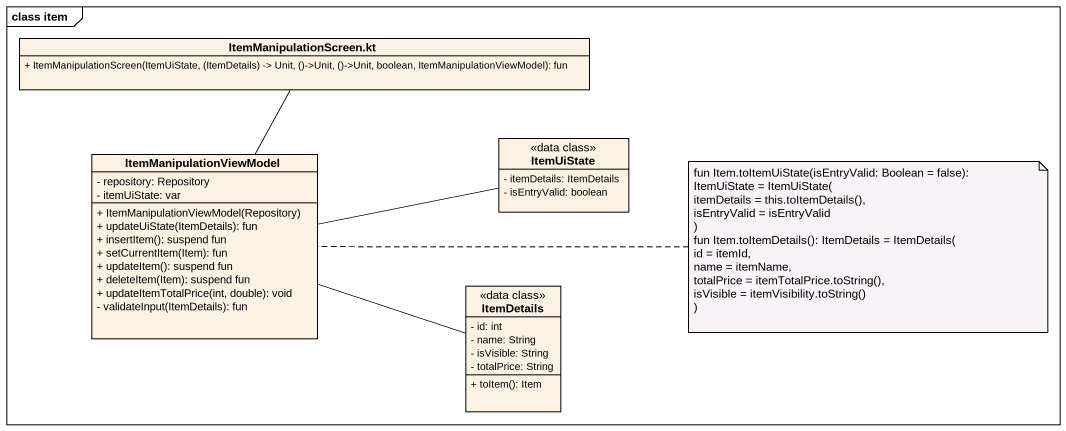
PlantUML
@startuml
mainframe class item
hide circle
hide empty members
skinparam classAttributeIconSize 0
class "ItemManipulationScreen.kt" as ItemManipulationScreen_kt {
  + ItemManipulationScreen(ItemUiState, (ItemDetails) -> Unit, ()->Unit, ()->Unit, boolean, ItemManipulationViewModel): fun
}
class ItemManipulationViewModel {
  - repository: Repository
  - itemUiState: var
  + ItemManipulationViewModel(Repository)
  + updateUiState(ItemDetails): fun
  + insertItem(): suspend fun
  + setCurrentItem(Item): fun
  + updateItem(): suspend fun
  + deleteItem(Item): suspend fun
  + updateItemTotalPrice(int, double): void
  - validateInput(ItemDetails): fun
}
class ItemUiState <<data class>> {
  - itemDetails: ItemDetails
  - isEntryValid: boolean
}
class ItemDetails <<data class>> {
  - id: int
  - name: String
  - isVisible: String
  - totalPrice: String
  + toItem(): Item
}
ItemManipulationViewModel -up- ItemManipulationScreen_kt
ItemUiState -left- ItemManipulationViewModel
ItemDetails -left- ItemManipulationViewModel
note right of ItemManipulationViewModel
  fun Item.toItemUiState(isEntryValid: Boolean = false): ItemUiState = ItemUiState(
  itemDetails = this.toItemDetails(),
  isEntryValid = isEntryValid
  )
  fun Item.toItemDetails(): ItemDetails = ItemDetails(
  id = itemId,
  name = itemName,
  totalPrice = itemTotalPrice.toString(),
  isVisible = itemVisibility.toString()
  )
end note
@enduml
